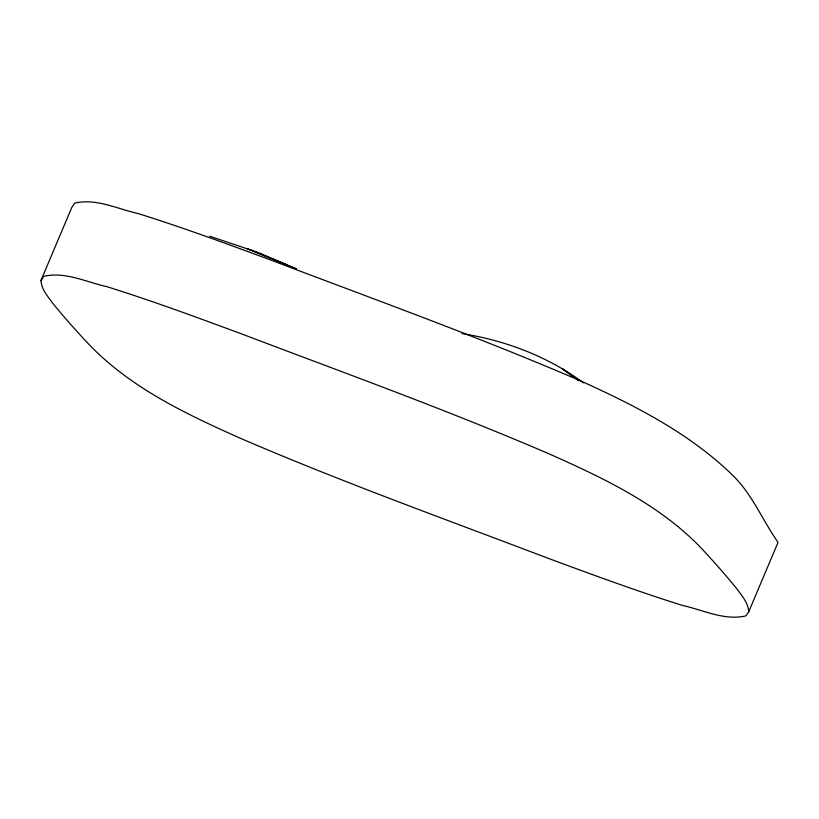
<?xml version="1.0" encoding="UTF-8"?>
<svg xmlns="http://www.w3.org/2000/svg" width="819" height="819" viewBox="0 0 819 819"><rect width="100%" height="100%" fill="white"/><g stroke="black" fill="none" stroke-linecap="round" stroke-linejoin="round"><path stroke-width="1.23" d="M40.95 280.487L71.877 207.268L74.683 203.143C96.058 198.034 117.506 209.009 138.104 213.534C183.886 227.887 228.9 244.543 273.884 261.2C376.392 300.112 479.596 337.397 580.323 380.774C634.745 405.344 689.68 433.333 732.8 475.389C752.374 494.492 762.54 520.29 778.05 542.362L748.761 611.711L745.996 615.847C724.631 620.976 703.183 609.981 682.596 605.466C636.813 591.113 591.799 574.457 546.816 557.8C444.328 518.806 341.052 481.674 240.315 438.247C185.759 413.933 129.904 387.5 88.145 343.56C75.911 330.497 64.036 317.096 52.692 303.255C47.789 296.304 41.452 289.404 40.95 280.487L43.755 276.361C65.131 271.253 86.579 282.227 107.176 286.752C152.958 301.105 197.973 317.762 242.956 334.418C345.464 373.331 448.658 410.616 549.395 453.992C604.033 478.316 659.971 504.77 701.822 548.73C713.953 561.752 725.706 575.143 736.967 588.933C741.871 595.884 748.187 602.804 748.761 611.711M462.029 333.579C505.446 340.469 548.106 356.541 583.497 382.903M209.695 236.21L257.903 252.416L296.509 268.98L247.205 248.679L285.575 264.168M578.583 380.323L562.264 368.775L578.849 380.579"/></g></svg>
